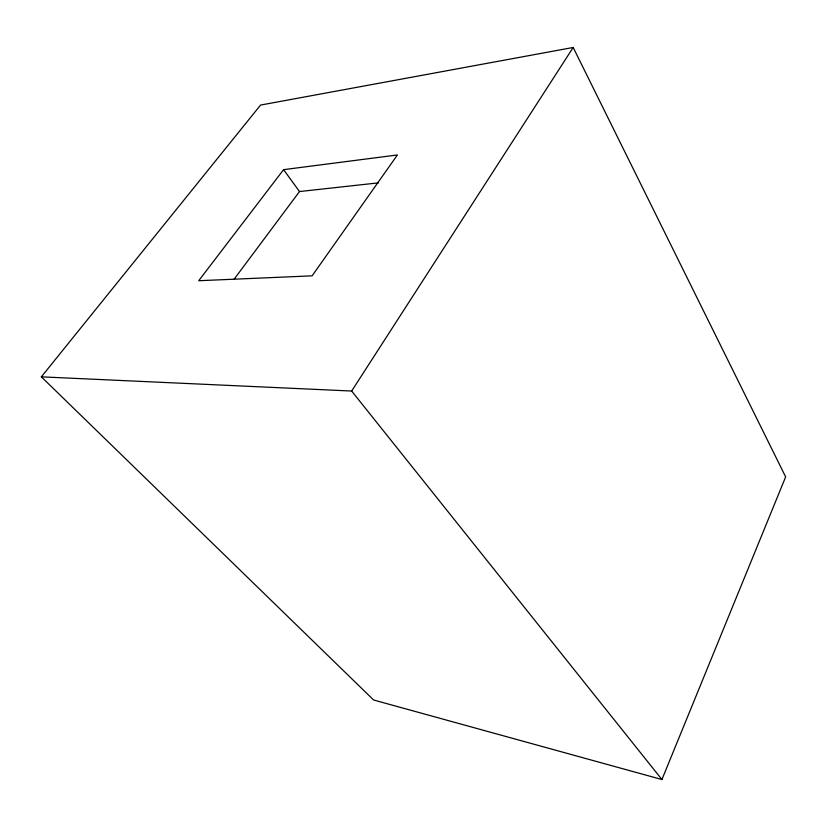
<?xml version="1.0" encoding="UTF-8"?>
<svg xmlns="http://www.w3.org/2000/svg" width="827" height="827" viewBox="0 0 827 827"><rect width="100%" height="100%" fill="white"/><g stroke="black" fill="none" stroke-linecap="round" stroke-linejoin="round"><path stroke-width="1.24" d="M661.931 779.53L785.65 476.9L573.183 47.47L260.567 105.07L41.35 376.843L373.608 699.993L661.931 779.53L351.661 391.037L41.35 376.843M351.661 391.037L573.183 47.47M233.896 279.505L299.498 191.554L378.528 182.85M283.578 169.659L198.718 280.725L312.12 275.836L397.405 154.959L283.578 169.659L299.498 191.554"/></g></svg>
